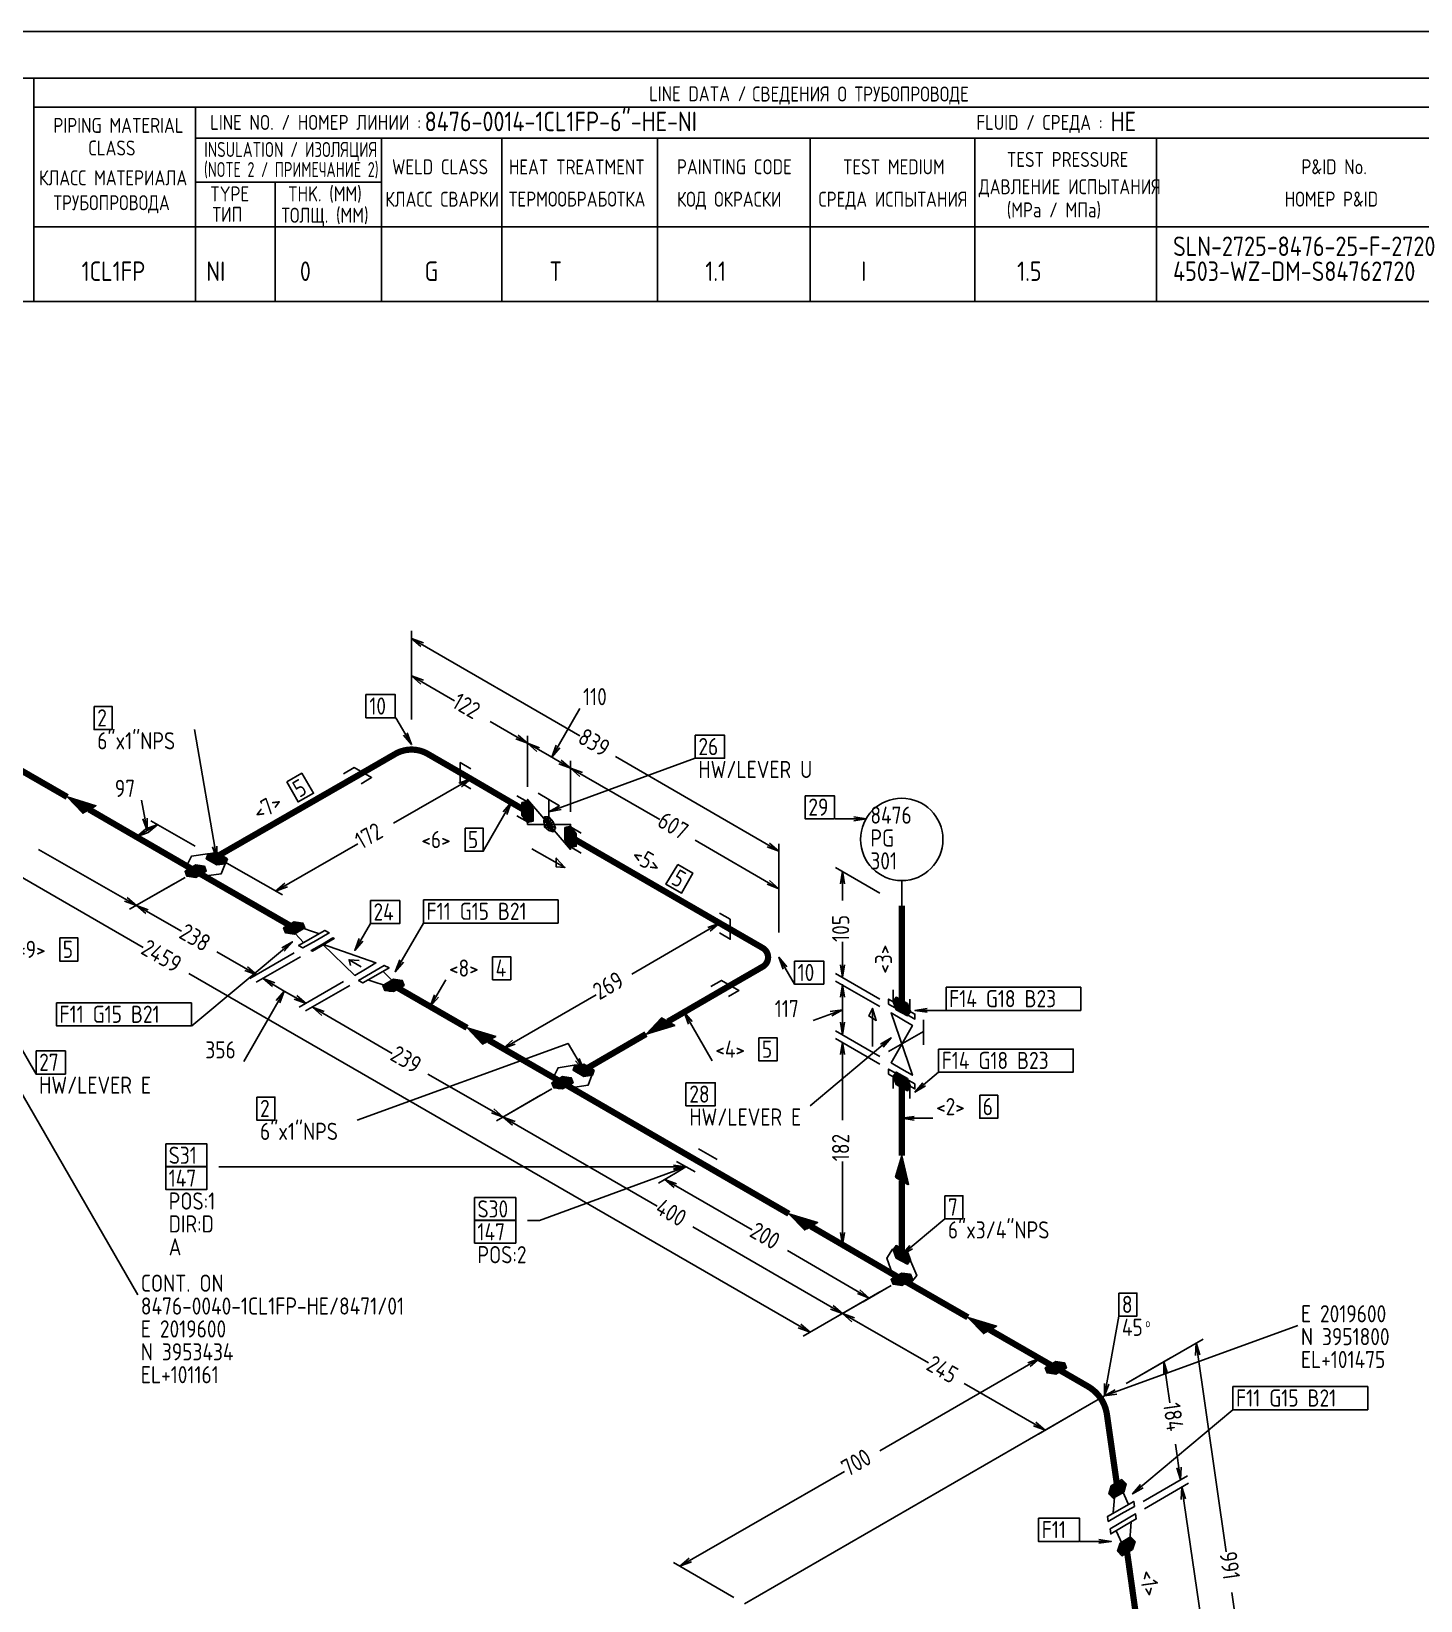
# Model space of a CAD drawing. Extents: x 0 to 594, y 0 to 420.
# Drawn here: x 161.9 to 384.7, y 168.5 to 420 of the extents above; entities that cross this region are included whole.
import ezdxf

# ---------------------------------------------------------------- set-up
doc = ezdxf.new("R2010")
doc.units = 0
doc.header["$MEASUREMENT"] = 0
doc.linetypes.add('BORDER_2012_SLN$0$8001.Solid', pattern=[0])
doc.layers.add('BORDER_2012_SLN$0$2', color=7, linetype='Continuous')
doc.layers.add('GT_1', color=7, linetype='Continuous')
for name, color, linetype, lineweight in [('BORDER_2012_SLN$0$BG_Level_1', 7, 'BORDER_2012_SLN$0$8001.Solid', 25), ('BORDER_2012_SLN$0$Level_1', 7, 'BORDER_2012_SLN$0$8001.Solid', 25), ('BORDER_2012_SLN$0$Level_18', 7, 'BORDER_2012_SLN$0$8001.Solid', 25)]:
    doc.layers.add(name, color=color, linetype=linetype, lineweight=lineweight)
doc.styles.add('BORDER_2012_SLN$0$GOST type A', font='GOST type A')
doc.styles.add('HTX1', font='')
doc.styles.get('HTX1').set_extended_font_data('GOST type A')

# ---------------------------------------------------------------- blocks, each defined once
blk = doc.blocks.new('BORDER_2012_SLN')
at = {"layer": 'BORDER_2012_SLN$0$2'}
blk.add_line((162.42, 407.85), (588.6, 407.85), dxfattribs=at)
at = {"layer": 'BORDER_2012_SLN$0$Level_1', "color": 7, "lineweight": -3}
for p, q in [((588.6, 412.5), (25.4, 412.5)), ((162.37, 412.47), (162.37, 376.76)), ((188.27, 407.78), (188.29, 376.7)), ((402.75, 402.9), (188.39, 402.9)), ((188.3, 395.82), (217.94, 395.83)), ((201.04, 395.76), (201.02, 376.7)), ((402.9, 388.7), (162.37, 388.68)), ((402.9, 376.7), (25.4, 376.7))]:
    blk.add_line(p, q, dxfattribs=at)
at = {"layer": 'BORDER_2012_SLN$0$Level_18', "color": 7, "lineweight": -3}
for p, q in [((218.07, 402.9), (218.07, 376.7)), ((237.39, 402.9), (237.39, 376.77)), ((262.35, 402.9), (262.35, 376.7)), ((286.82, 402.9), (286.82, 376.7)), ((313.2, 402.9), (313.2, 376.7)), ((342.34, 402.9), (342.34, 376.78))]:
    blk.add_line(p, q, dxfattribs=at)
at = {"layer": 'BORDER_2012_SLN$0$Level_18', "color": 7, "lineweight": -3, "flags": 128}
blk.add_lwpolyline([(0, 0), (0, 420), (594, 420), (594, 0)], close=True, dxfattribs=at)
at = {"layer": 'BORDER_2012_SLN$0$BG_Level_1', "color": 7, "style": 'BORDER_2012_SLN$0$GOST type A'}
for s, p in [('LINE DATA /', (261, 408.8)), ('СВЕДЕНИЯ О ТРУБОПРОВОДЕ', (277.54, 408.76)), ('PIPING MATERIAL', (165.49, 403.73)), ('LINE NO. / НОМЕР ЛИНИИ :', (190.62, 404.21)), ('FLUID / СРЕДА :', (313.48, 404.21)), ('CLASS', (171.06, 400.11)), ('TEST PRESSURE', (318.35, 398.27)), ('КЛАСС МАТЕРИАЛА', (163.18, 395.33)), ('WELD CLASS', (219.77, 397.09)), ('HEAT TREATMENT', (238.52, 397.07)), ('PAINTING CODE', (265.46, 397.1)), ('TEST MEDIUM', (292.08, 397.09)), ('P&ID No.', (365.59, 397.1)), ('TYPE', (190.62, 392.76)), ('THK. (MM)', (203.11, 392.76)), ('ДАВЛЕНИЕ ИСПЫТАНИЯ', (313.85, 393.9)), ('ТРУБОПРОВОДА', (165.49, 391.34)), ('КЛАСС СВАРКИ', (218.7, 391.9)), ('ТЕРМООБРАБОТКА', (238.5, 391.92)), ('КОД ОКРАСКИ', (265.46, 391.9)), ('СРЕДА ИСПЫТАНИЯ', (288.16, 391.9)), ('(MPa / МПа)', (318.33, 390.19)), ('НОМЕР P&ID', (362.89, 391.92)), ('ТИП', (190.99, 389.47)), ('ТОЛЩ. (MM)', (202.04, 389.33))]:
    blk.add_text(s, height=2.4, dxfattribs=at).set_placement(p)
for s, width, p in [('INSULATION / ИЗОЛЯЦИЯ', 0.9, (189.67, 399.87)), ('(NOTE 2 / ПРИМЕЧАНИЕ 2)', 0.85, (189.63, 396.66))]:
    blk.add_text(s, height=2.4, dxfattribs=dict(at, width=width)).set_placement(p)

msp = doc.modelspace()

# ---------------------------------------------------------------- linework, layer by layer
at = {"layer": 'GT_1', "flags": 128}
for points in [[(0, 0), (594, 0), (594, 420), (0, 420), (0, 0)], [(79.5, 331.2), (179.9, 273.2)], [(222.9, 309.7), (222.9, 323.9)], [(224.8, 322), (222.9, 322.7), (224.4, 321.4)], [(222.9, 322.7), (249.9, 307.1)], [(222.9, 309.7), (222.9, 317.9)], [(224.8, 316), (222.9, 316.7), (224.4, 315.4)], [(222.9, 316.7), (229.8, 312.7)], [(215.6, 313.7), (220.3, 313.7), (220.3, 310), (215.6, 310), (215.6, 313.7)], [(172, 311.8), (174.9, 311.8), (174.9, 308.1), (172, 308.1), (172, 311.8)], [(222.9, 305.7), (220.4, 310)], [(241.5, 305.9), (235.5, 309.4)], [(245.4, 303.7), (249.9, 311.5)], [(191.7, 287.4), (188.1, 308.1)], [(221.6, 307.2), (222.9, 305.7), (222.2, 307.6)], [(239.6, 306.6), (241.5, 305.9), (240, 307.2)], [(241.5, 298.9), (241.5, 307.1)], [(241.5, 298.9), (241.5, 307.1)], [(268.4, 307.2), (273.1, 307.2), (273.1, 303.5), (268.4, 303.5), (268.4, 307.2)], [(243.4, 305.2), (241.5, 305.9), (243, 304.6)], [(241.5, 305.9), (245, 303.9)], [(246.1, 305.6), (245.4, 303.7), (246.7, 305.2)], [(212, 301), (213.7, 302), (216.5, 300.4), (214.8, 299.4)], [(226.4, 303.7), (233.5, 299.6)], [(232.4, 298.6), (230.7, 299.6), (230.7, 302.8), (232.4, 301.8)], [(244.9, 294.9), (268.4, 303.5)], [(248.4, 301.9), (245, 303.9)], [(246.5, 302.6), (248.4, 301.9), (246.9, 303.2)], [(248.4, 294.9), (248.4, 303.1)], [(248.4, 294.9), (248.4, 303.1)], [(250.3, 301.2), (248.4, 301.9), (249.9, 300.6)], [(248.4, 301.9), (262.7, 293.7)], [(281.8, 288.6), (255.6, 303.8)], [(202.9, 299.7), (205.3, 301.1), (207.2, 297.9), (204.7, 296.5), (202.9, 299.7)], [(232.4, 300.2), (220, 293.1)], [(230.9, 298.9), (232.4, 300.2), (230.5, 299.5)], [(171.2, 295.3), (172.3, 295.9), (167.7, 297.3), (170.2, 294.7), (172.2, 295.9), (168.1, 297.1), (170.3, 294.8), (172, 295.8), (168.4, 296.9), (170.4, 294.9), (171.9, 295.7), (168.8, 296.7), (170.6, 294.9), (171.8, 295.6), (169.1, 296.5), (170.7, 295), (171.6, 295.5), (169.4, 296.3), (170.9, 295.1), (171.5, 295.5), (169.7, 296.2), (171, 295.2), (171.3, 295.4), (170.1, 296), (171.1, 295.3), (171.2, 295.3), (167.7, 297.3)], [(180.5, 291.9), (179.6, 296.8)], [(239.8, 294.3), (241.5, 293.3), (241.5, 296.5), (239.8, 297.5)], [(248.4, 290.9), (248.4, 288.9), (241.5, 296.9), (241.5, 292.9), (248.4, 292.9), (248.4, 290.9)], [(246.6, 295.9), (243.2, 297.9)], [(244.9, 292.9), (244.9, 296.9)], [(286, 297.5), (290.7, 297.5), (290.7, 293.8), (286, 293.8), (286, 297.5)], [(238.9, 296.4), (234.4, 288.6)], [(238.2, 294.5), (238.9, 296.4), (237.6, 294.9)], [(240.6, 294.4), (241.5, 293.2), (242.4, 293.4), (242.4, 295.4), (241.5, 296.6), (240.6, 296.4), (240.6, 294.4)], [(240.6, 296.4), (241.65, 296.4)], [(240.6, 296.2), (241.8, 296.2)], [(240.6, 296), (241.95, 296)], [(240.6, 295.8), (242.1, 295.8)], [(240.6, 295.6), (242.25, 295.6)], [(240.6, 295.4), (242.4, 295.4)], [(240.6, 295.2), (242.4, 295.2)], [(240.6, 295), (242.4, 295)], [(240.6, 294.8), (242.4, 294.8)], [(240.6, 294.6), (242.4, 294.6)], [(240.6, 294.4), (242.4, 294.4)], [(246.6, 295.9), (244.9, 294.9), (246.9, 295.3)], [(180.3, 292.2), (178.8, 290.9), (180.7, 291.6)], [(178.8, 290.9), (180.5, 291.9)], [(179.8, 293.8), (180.5, 291.9), (180.5, 293.9)], [(180.7, 291.6), (182.2, 292.9), (180.3, 292.2)], [(182.2, 292.9), (180.5, 291.9)], [(188.2, 289.4), (181.1, 293.5)], [(231.5, 292.3), (234.4, 292.3), (234.4, 288.6), (231.5, 288.6), (231.5, 292.3)], [(240.75, 294.2), (242.4, 294.2)], [(240.9, 294), (242.4, 294)], [(241.05, 293.8), (242.4, 293.8)], [(241.2, 293.6), (242.4, 293.6)], [(241.35, 293.4), (242.4, 293.4)], [(244.9, 291.9), (244.2, 292.5), (244.1, 293.4), (244.2, 294.1), (244.9, 294.1), (245.6, 293.3), (246, 292.3), (245.6, 291.7), (244.9, 291.9), (244.9, 294.1)], [(244.1, 293.4), (246, 292.3)], [(244.2, 294.1), (245.6, 291.7)], [(244.2, 292.5), (245.6, 293.3)], [(244.6, 294.1), (245.3, 291.9)], [(244.6, 292.3), (245.3, 293.7)], [(247.5, 290.4), (248.4, 289.2), (249.3, 289.4), (249.3, 291.4), (248.4, 292.6), (247.5, 292.4), (247.5, 290.4)], [(247.5, 292.4), (248.55, 292.4)], [(247.5, 292.2), (248.7, 292.2)], [(247.5, 292), (248.85, 292)], [(247.5, 291.8), (249, 291.8)], [(250.1, 288.3), (248.4, 289.3), (248.4, 292.5), (250.1, 291.5)], [(295.8, 293.8), (290.8, 293.8)], [(293.8, 293.5), (295.8, 293.8), (293.8, 294.1)], [(184.8, 287.4), (177.7, 291.5)], [(191, 289.3), (191.7, 287.4), (191.7, 289.4)], [(201.1, 282.2), (214.3, 289.8)], [(247.5, 291.6), (249.15, 291.6)], [(247.5, 291.4), (249.3, 291.4)], [(247.5, 291.2), (249.3, 291.2)], [(247.5, 291), (249.3, 291)], [(247.5, 290.8), (249.3, 290.8)], [(247.5, 290.6), (249.3, 290.6)], [(247.5, 290.4), (249.3, 290.4)], [(247.65, 290.2), (249.3, 290.2)], [(247.8, 290), (249.3, 290)], [(247.95, 289.8), (249.3, 289.8)], [(248.1, 289.6), (249.3, 289.6)], [(248.25, 289.4), (249.3, 289.4)], [(281.8, 282.6), (268.4, 290.4)], [(279.9, 289.3), (281.8, 288.6), (280.3, 289.9)], [(281.8, 275.6), (281.8, 289.8)], [(178.8, 279.9), (163.1, 288.9)], [(188.3, 285.4), (189.6, 284.6), (192.4, 285), (193, 286.6), (190.2, 288.2), (187.6, 287.8), (186.8, 286.2), (188.3, 285.4)], [(193.4, 287.4), (193.1, 286.6), (191.7, 286.4), (190, 287.4), (190.3, 288.2), (191.7, 288.4), (193.4, 287.4)], [(190, 287.4), (193.4, 287.4)], [(190.075, 287.6), (193.06, 287.6)], [(190.15, 287.8), (192.72, 287.8)], [(190.225, 288), (192.38, 288)], [(190.3, 288.2), (192.04, 288.2)], [(190.34, 287.2), (193.325, 287.2)], [(190.68, 287), (193.25, 287)], [(191.02, 286.8), (193.175, 286.8)], [(242.2, 289), (247.5, 286), (246.1, 287.5), (246.1, 286.1), (247.5, 286), (242.2, 289)], [(186.6, 284.4), (177.7, 279.3)], [(188.3, 286.4), (189.7, 286.2), (190, 285.4), (188.3, 284.4), (186.9, 284.6), (186.6, 285.4), (188.3, 286.4)], [(186.6, 285.4), (190, 285.4)], [(186.675, 285.2), (189.66, 285.2)], [(186.75, 285), (189.32, 285)], [(186.825, 284.8), (188.98, 284.8)], [(186.9, 284.6), (188.64, 284.6)], [(186.94, 285.6), (189.925, 285.6)], [(187.28, 285.8), (189.85, 285.8)], [(187.62, 286), (189.775, 286)], [(187.96, 286.2), (189.7, 286.2)], [(191.36, 286.6), (193.1, 286.6)], [(193.3, 286.7), (202.2, 281.6)], [(265.6, 286.5), (268, 285.1), (266.2, 281.9), (263.7, 283.3), (265.6, 286.5)], [(298, 281.9), (290.9, 286)], [(292.3, 283.4), (292, 285.4), (291.7, 283.4)], [(292, 285.4), (292, 280.7)], [(184.8, 283.4), (177.7, 279.3)], [(202.6, 283.5), (201.1, 282.2), (203, 282.9)], [(279.9, 283.3), (281.8, 282.6), (280.3, 283.9)], [(281.8, 275.6), (281.8, 283.8)], [(301.5, 279.9), (301.5, 283.9)], [(176.9, 280.6), (178.8, 279.9), (177.3, 281.2)], [(180.7, 279.2), (178.8, 279.9), (180.3, 278.6)], [(178.8, 279.9), (186, 275.8)], [(216.3, 280.7), (221, 280.7), (221, 277), (216.3, 277), (216.3, 280.7)], [(224.8, 280.8), (246.4, 280.8), (246.4, 277.1), (224.8, 277.1), (224.8, 280.8)], [(204.1, 277.3), (205.5, 277.1), (205.8, 276.3), (204.1, 275.3), (202.7, 275.5), (202.4, 276.3), (204.1, 277.3)], [(203.25, 276.8), (205.613, 276.8)], [(203.59, 277), (205.538, 277)], [(203.93, 277.2), (204.8, 277.2)], [(213.8, 272.7), (216.3, 277)], [(220.3, 269.3), (224.8, 277.1)], [(272.3, 277.1), (258.2, 268.9)], [(270.8, 275.8), (272.3, 277.1), (270.4, 276.4)], [(278.3, 273.6), (271.2, 277.7)], [(272.3, 275.5), (274, 274.5), (274, 277.7), (272.3, 278.7)], [(166.5, 274.7), (169.4, 274.7), (169.4, 271), (166.5, 271), (166.5, 274.7)], [(202.438, 276.2), (205.63, 276.2)], [(202.513, 276), (205.29, 276)], [(202.57, 276.4), (205.763, 276.4)], [(202.588, 275.8), (204.95, 275.8)], [(202.663, 275.6), (204.61, 275.6)], [(202.91, 276.6), (205.688, 276.6)], [(203.4, 275.4), (204.27, 275.4)], [(208, 275.4), (204.5, 276.6), (203.6, 276.1), (205.6, 274)], [(207.6, 274.3), (209.7, 275.5), (209, 275.9), (204.8, 273.5), (205.5, 273.1), (207.6, 274.3)], [(215.5, 269.7), (217.2, 270.7), (208.6, 273.7), (210.3, 274.7), (210.5, 274.6), (207, 272.6), (206.8, 272.7), (208.6, 273.7), (213.8, 268.7), (215.5, 269.7)], [(214.5, 274.6), (213.8, 272.7), (215.1, 274.2)], [(203.8, 274.1), (187.7, 260.6)], [(198.1, 268.8), (191.7, 272.5)], [(204.1, 272.3), (197, 268.2)], [(205.1, 271.7), (198, 267.6)], [(202.5, 272.6), (203.8, 274.1), (202.1, 273.1)], [(235.9, 271.7), (238.8, 271.7), (238.8, 268), (235.9, 268), (235.9, 271.7)], [(292, 268.4), (292, 274.1)], [(152.2, 271.1), (162.7, 252.9)], [(196.2, 269.5), (198.1, 268.8), (196.6, 270.1)], [(214.8, 270.1), (212.9, 271.2)], [(214.5, 271.1), (212.9, 271.2), (213.1, 270.3)], [(217.2, 268.7), (219.3, 269.9), (218.5, 270.3), (214.4, 267.9), (215.1, 267.5), (217.2, 268.7)], [(218.3, 269.4), (220.4, 267.3), (219.5, 266.8), (215.9, 268)], [(221, 271.2), (220.3, 269.3), (221.6, 270.8)], [(283.1, 270.1), (281.8, 271.6), (282.5, 269.7)], [(281.8, 271.6), (284.3, 267.3)], [(284.3, 271), (289, 271), (289, 267.3), (284.3, 267.3), (284.3, 271)], [(291.7, 270.4), (292, 268.4), (292.3, 270.4)], [(150.5, 266.9), (179, 217.5)], [(286.8, 211.5), (187.2, 269)], [(201, 267.5), (199.1, 268.2), (200.6, 266.9)], [(199.1, 268.2), (202.5, 266.2)], [(212, 267.7), (204.9, 263.6)], [(213, 267.1), (205.9, 263)], [(220, 268.1), (221.4, 267.9), (221.7, 267.1), (220, 266.1), (218.6, 266.3), (218.3, 267.1), (220, 268.1)], [(218.338, 267), (221.53, 267)], [(218.413, 266.8), (221.19, 266.8)], [(218.47, 267.2), (221.663, 267.2)], [(218.488, 266.6), (220.85, 266.6)], [(218.81, 267.4), (221.588, 267.4)], [(219.15, 267.6), (221.513, 267.6)], [(219.49, 267.8), (221.438, 267.8)], [(219.83, 268), (220.7, 268)], [(225.9, 263.7), (228.4, 268)], [(273.7, 265.3), (275.4, 266.3), (272.6, 267.9), (270.9, 266.9)], [(298, 264.9), (290.9, 269)], [(298, 263.7), (290.9, 267.8)], [(292.3, 265.2), (292, 267.2), (291.7, 265.2)], [(292, 267.2), (292, 263.2)], [(308.6, 266.8), (330.2, 266.8), (330.2, 263.1), (308.6, 263.1), (308.6, 266.8)], [(166, 264.3), (187.6, 264.3), (187.6, 260.6), (166, 260.6), (166, 264.3)], [(202.5, 266.2), (196, 254.9)], [(201.8, 264.3), (202.5, 266.2), (201.2, 264.7)], [(206, 264.2), (202.5, 266.2)], [(204.1, 264.9), (206, 264.2), (204.5, 265.5)], [(218.563, 266.4), (220.51, 266.4)], [(219.3, 266.2), (220.17, 266.2)], [(226.6, 265.6), (225.9, 263.7), (227.2, 265.2)], [(237.6, 257), (252.5, 265.6)], [(301.5, 262.9), (303.6, 261.7), (303.6, 262.5), (299.4, 264.9), (299.4, 264.1), (301.5, 262.9)], [(300.1, 264.5), (300.1, 266.4)], [(302.4, 264.2), (302.9, 262.9), (302.4, 262.2), (300.6, 263.2), (300.1, 264.5), (300.6, 265.2), (302.4, 264.2)], [(300.138, 264.4), (302.04, 264.4)], [(300.171, 264.6), (301.68, 264.6)], [(300.215, 264.2), (302.4, 264.2)], [(300.314, 264.8), (301.32, 264.8)], [(300.457, 265), (300.96, 265)], [(302.8, 263), (302.8, 264.9)], [(208.9, 262.9), (207, 263.6), (208.5, 262.3)], [(207, 263.6), (219.8, 256.2)], [(260.5, 259.3), (265.1, 260.7), (263, 261.9), (260.5, 259.3), (264.9, 260.7), (263.1, 261.8), (260.8, 259.5), (264.8, 260.8), (263.2, 261.7), (261.1, 259.7), (264.7, 260.9), (263.3, 261.7), (261.5, 259.9), (264.5, 261), (263.5, 261.6), (261.8, 260.1), (264.4, 261.1), (263.6, 261.5), (262.1, 260.3), (264.2, 261.1), (263.8, 261.4), (262.4, 260.4), (264.1, 261.2), (263.9, 261.3), (262.8, 260.6), (264, 261.3)], [(267.9, 261.3), (266.6, 262.8), (267.3, 260.9)], [(266.6, 262.8), (271.1, 255)], [(292, 263.2), (287.3, 261.5)], [(290.3, 262.2), (292, 263.2), (290, 262.9)], [(292, 259.2), (292, 263.2)], [(296.8, 257.3), (296.8, 263.4), (297.4, 261.5), (296.2, 262.2), (296.8, 263.4), (296.8, 257.3)], [(301.5, 253.7), (303.2, 252.7), (299.8, 262.7), (303.2, 260.7), (299.8, 254.7), (301.5, 253.7)], [(300.292, 264), (302.477, 264)], [(300.369, 263.8), (302.554, 263.8)], [(300.446, 263.6), (302.631, 263.6)], [(300.523, 263.4), (302.708, 263.4)], [(300.6, 263.2), (302.785, 263.2)], [(300.96, 263), (302.862, 263)], [(301.32, 262.8), (302.829, 262.8)], [(301.68, 262.6), (302.686, 262.6)], [(302.04, 262.4), (302.543, 262.4)], [(305.6, 263.4), (303.6, 263.1), (305.6, 262.8)], [(303.6, 263.1), (308.6, 263.1)], [(305, 257.6), (305, 261.6)], [(235.3, 258.3), (236.4, 258.9), (231.8, 260.3), (234.3, 257.7), (236.3, 258.9), (232.2, 260.1), (234.4, 257.8), (236.1, 258.8), (232.5, 259.9), (234.5, 257.9), (236, 258.7), (232.9, 259.7), (234.7, 257.9), (235.9, 258.6), (233.2, 259.5), (234.8, 258), (235.7, 258.5), (233.5, 259.3), (235, 258.1), (235.6, 258.5), (233.8, 259.2), (235.1, 258.2), (235.4, 258.4), (234.2, 259), (235.2, 258.3), (235.3, 258.3), (231.8, 260.3)], [(298, 255.7), (290.9, 259.8)], [(291.7, 261.2), (292, 259.2), (292.3, 261.2)], [(299.4, 256.5), (305, 259.7)], [(162.7, 256.6), (167.4, 256.6), (167.4, 252.9), (162.7, 252.9), (162.7, 256.6)], [(250.5, 253.5), (248, 257.8), (214.2, 245.5)], [(243.6, 253.5), (236.5, 257.6)], [(239.1, 258.3), (237.6, 257), (239.5, 257.7)], [(278.6, 258.7), (281.5, 258.7), (281.5, 255), (278.6, 255), (278.6, 258.7)], [(299.8, 258.7), (286.8, 247.8)], [(298, 254.5), (290.9, 258.6)], [(292.3, 256), (292, 258), (291.7, 256)], [(292, 258), (292, 245.5)], [(298.5, 257.2), (299.8, 258.7), (298.1, 257.7)], [(307.4, 256.9), (329, 256.9), (329, 253.2), (307.4, 253.2), (307.4, 256.9)], [(247.1, 251.5), (248.4, 250.7), (251.2, 251.1), (251.8, 252.7), (249, 254.3), (246.4, 253.9), (245.6, 252.3), (247.1, 251.5)], [(252.2, 253.5), (251.9, 252.7), (250.5, 252.5), (248.8, 253.5), (249.1, 254.3), (250.5, 254.5), (252.2, 253.5)], [(249.062, 254.2), (251.01, 254.2)], [(249.2, 255), (250.5, 253.5), (249.8, 255.4)], [(249.8, 254.4), (250.67, 254.4)], [(237.6, 246), (225.5, 252.9)], [(247.1, 252.5), (248.5, 252.3), (248.8, 251.5), (247.1, 250.5), (245.7, 250.7), (245.4, 251.5), (247.1, 252.5)], [(245.57, 251.6), (248.763, 251.6)], [(245.91, 251.8), (248.688, 251.8)], [(246.25, 252), (248.613, 252)], [(246.59, 252.2), (248.538, 252.2)], [(246.93, 252.4), (247.8, 252.4)], [(248.837, 253.6), (252.03, 253.6)], [(248.912, 253.8), (251.69, 253.8)], [(248.97, 253.4), (252.162, 253.4)], [(248.987, 254), (251.35, 254)], [(249.31, 253.2), (252.087, 253.2)], [(249.65, 253), (252.012, 253)], [(249.99, 252.8), (251.937, 252.8)], [(250.33, 252.6), (251.2, 252.6)], [(266.9, 251.5), (271.6, 251.5), (271.6, 247.8), (266.9, 247.8), (266.9, 251.5)], [(301.5, 251.7), (303.6, 250.5), (303.6, 251.3), (299.4, 253.7), (299.4, 252.9), (301.5, 251.7)], [(302.4, 252.2), (302.9, 250.9), (302.4, 250.2), (300.6, 251.2), (300.1, 252.5), (300.6, 253.2), (302.4, 252.2)], [(300.1, 250.6), (300.1, 252.5)], [(300.138, 252.4), (302.04, 252.4)], [(300.171, 252.6), (301.68, 252.6)], [(300.215, 252.2), (302.4, 252.2)], [(300.292, 252), (302.477, 252)], [(300.314, 252.8), (301.32, 252.8)], [(300.369, 251.8), (302.554, 251.8)], [(300.446, 251.6), (302.631, 251.6)], [(300.457, 253), (300.96, 253)], [(303.6, 250), (307.4, 253.2)], [(304.9, 251.5), (303.6, 250), (305.3, 251)], [(198.1, 249.2), (201, 249.2), (201, 245.5), (198.1, 245.5), (198.1, 249.2)], [(245.4, 250.5), (236.5, 245.4)], [(243.6, 249.5), (236.5, 245.4)], [(245.438, 251.4), (248.63, 251.4)], [(245.513, 251.2), (248.29, 251.2)], [(245.588, 251), (247.95, 251)], [(245.663, 250.8), (247.61, 250.8)], [(246.4, 250.6), (247.27, 250.6)], [(300.523, 251.4), (302.708, 251.4)], [(300.6, 251.2), (302.785, 251.2)], [(300.96, 251), (302.862, 251)], [(301.32, 250.8), (302.829, 250.8)], [(301.68, 250.6), (302.686, 250.6)], [(302.04, 250.4), (302.543, 250.4)], [(302.8, 249), (302.8, 251)], [(314, 249.5), (316.9, 249.5), (316.9, 245.8), (314, 245.8), (314, 249.5)], [(235.7, 246.7), (237.6, 246), (236.1, 247.3)], [(239.5, 245.3), (237.6, 246), (239.1, 244.7)], [(237.6, 246), (262.3, 231.7)], [(303.5, 246.1), (301.5, 245.8), (303.5, 245.5)], [(301.5, 245.8), (306.5, 245.8)], [(183.5, 241.7), (190.1, 241.7), (190.1, 238), (183.5, 238), (183.5, 241.7)], [(271.9, 239.2), (268.9, 240.9)], [(271.9, 239.2), (268.9, 240.9)], [(301.5, 235.8), (302.6, 235.2), (301.5, 239.8), (300.5, 236.4), (302.5, 235.2), (301.5, 239.4), (300.6, 236.3), (302.3, 235.3), (301.5, 239), (300.7, 236.2), (302.2, 235.4), (301.5, 238.6), (300.9, 236.2), (302.1, 235.5), (301.5, 238.3), (301, 236.1), (301.9, 235.6), (301.5, 237.9), (301.2, 236), (301.8, 235.6), (301.5, 237.5), (301.3, 235.9), (301.6, 235.7), (301.5, 237.1), (301.4, 235.8), (301.5, 235.8), (301.5, 239.8)], [(183.5, 238.1), (190.1, 238.1), (190.1, 234.4), (183.5, 234.4), (183.5, 238.1)], [(266.9, 238), (193.9, 238), (192, 238)], [(266.9, 238), (243.4, 229.4), (241.5, 229.4)], [(265.2, 237), (262.5, 235.4)], [(264.9, 237.7), (266.9, 238), (264.9, 238.3)], [(265.2, 237), (266.9, 238), (264.9, 237.6)], [(265.4, 238.9), (268.4, 237.2)], [(265.4, 238.9), (268.4, 237.2)], [(292, 225.5), (292, 238.9)], [(265.4, 235.3), (263.5, 236), (265, 234.7)], [(263.5, 236), (277.5, 227.9)], [(233, 233.1), (239.6, 233.1), (239.6, 229.4), (233, 229.4), (233, 233.1)], [(308.4, 233.4), (311.3, 233.4), (311.3, 229.7), (308.4, 229.7), (308.4, 233.4)], [(233, 229.5), (239.6, 229.5), (239.6, 225.8), (233, 225.8), (233, 229.5)], [(286.9, 228.5), (288, 229.1), (283.4, 230.5), (285.9, 227.9), (287.9, 229.1), (283.8, 230.3), (286, 228), (287.7, 229), (284.1, 230.1), (286.1, 228.1), (287.6, 228.9), (284.5, 229.9), (286.3, 228.1), (287.5, 228.8), (284.8, 229.7), (286.4, 228.2), (287.3, 228.7), (285.1, 229.5), (286.6, 228.3), (287.2, 228.7), (285.4, 229.4), (286.7, 228.4), (287, 228.6), (285.8, 229.2), (286.8, 228.5), (286.9, 228.5), (283.4, 230.5)], [(301.5, 223.9), (308.4, 229.7)], [(292, 214.5), (268, 228.4)], [(291.7, 227.5), (292, 225.5), (292.3, 227.5)], [(296.3, 217), (283.2, 224.6)], [(298, 222), (290.9, 226.1)], [(301.5, 220), (302.8, 219.2), (303.9, 220.6), (302.8, 223.2), (300, 224.8), (299.1, 223.4), (300, 220.8), (301.5, 220)], [(302.4, 224.4), (302.9, 223.1), (302.4, 222.4), (300.6, 223.4), (300.1, 224.7), (300.6, 225.4), (302.4, 224.4)], [(300.138, 224.6), (302.04, 224.6)], [(300.171, 224.8), (301.68, 224.8)], [(300.215, 224.4), (302.4, 224.4)], [(300.292, 224.2), (302.477, 224.2)], [(300.314, 225), (301.32, 225)], [(300.369, 224), (302.554, 224)], [(300.457, 225.2), (300.96, 225.2)], [(302.8, 225.4), (301.5, 223.9), (303.2, 224.9)], [(300.446, 223.8), (302.631, 223.8)], [(300.523, 223.6), (302.708, 223.6)], [(300.6, 223.4), (302.785, 223.4)], [(300.96, 223.2), (302.862, 223.2)], [(301.32, 223), (302.829, 223)], [(301.68, 222.8), (302.686, 222.8)], [(302.04, 222.6), (302.543, 222.6)], [(299.8, 219), (290.9, 213.9)], [(299.8, 219), (295.3, 216.4)], [(301.5, 221), (302.9, 220.8), (303.2, 220), (301.5, 219), (300.1, 219.2), (299.8, 220), (301.5, 221)], [(299.8, 220), (303.2, 220)], [(299.875, 219.8), (302.86, 219.8)], [(299.95, 219.6), (302.52, 219.6)], [(300.025, 219.4), (302.18, 219.4)], [(300.1, 219.2), (301.84, 219.2)], [(300.14, 220.2), (303.125, 220.2)], [(300.48, 220.4), (303.05, 220.4)], [(300.82, 220.6), (302.975, 220.6)], [(301.16, 220.8), (302.9, 220.8)], [(298, 218), (285.7, 210.9)], [(298, 218), (290.9, 213.9)], [(294.4, 217.7), (296.3, 217), (294.8, 218.3)], [(336.3, 217.8), (339.2, 217.8), (339.2, 214.1), (336.3, 214.1), (336.3, 217.8)], [(290.1, 215.2), (292, 214.5), (290.5, 215.8)], [(293.9, 213.8), (292, 214.5), (293.5, 213.2)], [(292, 214.5), (305.8, 206.6)], [(315.6, 211.9), (316.7, 212.5), (312.1, 213.9), (314.6, 211.3), (316.6, 212.5), (312.5, 213.7), (314.7, 211.4), (316.4, 212.4), (312.8, 213.5), (314.8, 211.5), (316.3, 212.3), (313.2, 213.3), (315, 211.5), (316.2, 212.2), (313.5, 213.1), (315.1, 211.6), (316, 212.1), (313.8, 212.9), (315.3, 211.7), (315.9, 212.1), (314.1, 212.8), (315.4, 211.8), (315.7, 212), (314.5, 212.6), (315.5, 211.9), (315.6, 211.9), (312.1, 213.9)], [(334, 201.3), (336.3, 214.1)], [(284.9, 212.2), (286.8, 211.5), (285.3, 212.8)], [(334, 201.3), (365, 212.6)], [(337.5, 203.3), (349.8, 210.4)], [(349.3, 207.9), (348.7, 209.8), (348.6, 207.8)], [(348.7, 209.8), (353.5, 176.3)], [(323.6, 207.3), (298, 192.5)], [(322.1, 206), (323.6, 207.3), (321.7, 206.6)], [(332.3, 202.3), (322.6, 207.9)], [(326.2, 206.8), (327.6, 206.6), (327.9, 205.8), (326.2, 204.8), (324.8, 205), (324.5, 205.8), (326.2, 206.8)], [(325.52, 206.4), (327.675, 206.4)], [(325.86, 206.6), (327.6, 206.6)], [(337.5, 203.3), (344.6, 207.4)], [(344.1, 204.9), (343.5, 206.8), (343.5, 204.8)], [(343.5, 206.8), (344.5, 200.2)], [(324.5, 205.8), (327.9, 205.8)], [(324.575, 205.6), (327.56, 205.6)], [(324.65, 205.4), (327.22, 205.4)], [(324.725, 205.2), (326.88, 205.2)], [(324.8, 205), (326.54, 205)], [(324.84, 206), (327.825, 206)], [(325.18, 206.2), (327.75, 206.2)], [(276.3, 168), (334, 201.3)], [(324.5, 195.8), (311.5, 203.3)], [(334, 203.3), (334, 201.3), (334.7, 203.2)], [(335.7, 202.3), (334, 201.3), (336, 201.6)], [(354.6, 202.8), (376.2, 202.8), (376.2, 199.1), (354.6, 199.1), (354.6, 202.8)], [(330.5, 199.3), (323.4, 195.2)], [(338.5, 185.6), (354.6, 199.1)], [(322.6, 196.5), (324.5, 195.8), (323, 197.1)], [(346.2, 187.9), (345.4, 193.6)], [(265.9, 174), (292.3, 189.2)], [(345.6, 189.8), (346.2, 187.9), (346.3, 189.9)], [(335.1, 186.9), (334.7, 185.6), (335.4, 184.9), (337.1, 185.9), (337.5, 187.2), (336.8, 187.9), (335.1, 186.9)], [(334.885, 186.2), (337.192, 186.2)], [(334.946, 186.4), (337.254, 186.4)], [(335.008, 186.6), (337.315, 186.6)], [(335.069, 186.8), (337.377, 186.8)], [(335.27, 187), (337.438, 187)], [(335.4, 182.6), (335.7, 186.2), (336.6, 186.7), (337.8, 184)], [(335.61, 187.2), (337.5, 187.2)], [(335.95, 187.4), (337.3, 187.4)], [(336.29, 187.6), (337.1, 187.6)], [(339.8, 187.1), (338.5, 185.6), (340.2, 186.6)], [(340.2, 184.4), (347.3, 188.5)], [(340.4, 183.2), (347.5, 187.3)], [(347, 184.8), (346.4, 186.7), (346.3, 184.7)], [(346.4, 186.7), (349.8, 163.3)], [(336.7, 182.4), (334.6, 181.2), (334.5, 182), (338.7, 184.4), (338.8, 183.6), (336.7, 182.4)], [(334.7, 185.6), (336.59, 185.6)], [(334.762, 185.8), (336.93, 185.8)], [(334.823, 186), (337.131, 186)], [(334.9, 185.4), (336.25, 185.4)], [(335.1, 185.2), (335.91, 185.2)], [(323.4, 181.7), (330, 181.7), (330, 178), (323.4, 178), (323.4, 181.7)], [(337, 180.4), (335, 179.2), (334.9, 180), (339, 182.4), (339.1, 181.6), (337, 180.4)], [(335.9, 179.7), (337.1, 177), (338, 177.5), (338.3, 181.1)], [(336.5, 177.7), (336.1, 176.4), (336.8, 175.7), (338.5, 176.7), (338.9, 178), (338.2, 178.7), (336.5, 177.7)], [(335.1, 178), (330.1, 178)], [(333.1, 177.7), (335.1, 178), (333.1, 178.3)], [(336.1, 176.4), (337.99, 176.4)], [(336.162, 176.6), (338.33, 176.6)], [(336.223, 176.8), (338.531, 176.8)], [(336.285, 177), (338.592, 177)], [(336.3, 176.2), (337.65, 176.2)], [(336.346, 177.2), (338.654, 177.2)], [(336.408, 177.4), (338.715, 177.4)], [(336.469, 177.6), (338.777, 177.6)], [(336.67, 177.8), (338.838, 177.8)], [(337.01, 178), (338.9, 178)], [(337.35, 178.2), (338.7, 178.2)], [(337.69, 178.4), (338.5, 178.4)], [(274.6, 169), (264.9, 174.6)], [(267.4, 175.3), (265.9, 174), (267.8, 174.7)], [(336.5, 176), (337.31, 176)], [(359.1, 137.2), (354.4, 169.8)]]:
    msp.add_lwpolyline(points, dxfattribs=at)
at = {"layer": 'GT_1', "const_width": 1, "flags": 128}
for points in [[(167.7, 297.3), (150.5, 307.2)], [(220.3, 304.2), (215.1, 301.2)], [(230.7, 301.2), (225.5, 304.2)], [(215.1, 301.2), (191.6, 287.7)], [(241.5, 294.9), (230.7, 301.2)], [(188.3, 285.4), (171.2, 295.3)], [(274, 276.1), (248.4, 290.9)], [(204.1, 276.3), (188.3, 285.4)], [(301.5, 263.7), (301.5, 279.9)], [(279.2, 273.1), (274, 276.1)], [(274, 267.1), (279.2, 270.1)], [(231.8, 260.3), (220, 267.1)], [(264, 261.3), (274, 267.1)], [(250.5, 253.5), (260.5, 259.3)], [(247.1, 251.5), (235.3, 258.3)], [(268.7, 239), (247.1, 251.5)], [(301.5, 239.8), (301.5, 251.7)], [(283.4, 230.5), (268.7, 239)], [(301.5, 223.9), (301.5, 235.8)], [(301.5, 220), (286.9, 228.5)], [(312.1, 213.9), (301.5, 220)], [(326.2, 205.8), (315.6, 211.9)], [(331.4, 202.8), (326.2, 205.8)], [(336.1, 186.4), (334.4, 198.3)], [(340, 159.4), (337.5, 177.2)]]:
    msp.add_lwpolyline(points, dxfattribs=at)
for points in [[(225.5, 304.2, 0.267941), (220.3, 304.2)], [(279.2, 270.1, 0.57736), (279.2, 273.1)], [(334.4, 198.3, 0.228027), (331.4, 202.8)]]:
    msp.add_lwpolyline(points, format="xyb", dxfattribs=at)
at = {"layer": 'GT_1', "flags": 128}
msp.add_lwpolyline([(301.5, 283.9, 1), (301.5, 297.1, 1), (301.5, 283.9)], format="xyb", dxfattribs=at)

# ---------------------------------------------------------------- block references
at = {"linetype": 'Continuous'}
msp.add_blockref('BORDER_2012_SLN', (0, 0), dxfattribs=at)

# ---------------------------------------------------------------- texts
at = {"layer": 'GT_1', "style": 'HTX1', "width": 1.02}
for s, height, p in [('8476-0014-1CL1FP-6"-HE-NI', 3.125, (225, 404)), ('HE', 3.125, (335, 404)), ('SLN-2725-8476-25-F-2720', 3.125, (345, 384)), ('1CL1FP', 3.125, (170, 380)), ('NI', 3.125, (190, 380)), ('0', 3.125, (205, 380)), ('G', 3.125, (225, 380)), ('T', 3.125, (245, 380)), ('1.1', 3.125, (270, 380)), ('I', 3.125, (295, 380)), ('1.5', 3.125, (320, 380)), ('4503-WZ-DM-S84762720', 3.125, (345, 380)), ('110', 2.75, (250.4, 312)), ('10', 2.75, (216.129, 310.5)), ('2', 2.75, (172.514, 308.6)), ('6"x1"NPS', 2.75, (172.514, 304.933)), ('26', 2.75, (268.9, 304)), ('HW/LEVER U', 2.75, (268.9, 300.333)), ('97', 2.75, (175.329, 297.3)), ('29', 2.75, (286.529, 294.3)), ('8476', 2.75, (296.471, 293.014)), ('<6>', 2.75, (224.471, 289.1)), ('5', 2.75, (231.951, 289.1)), ('PG', 2.75, (296.471, 289.348)), ('301', 2.75, (296.471, 285.681)), ('24', 2.75, (216.8, 277.5)), ('F11 G15 B21', 2.75, (225.3, 277.6)), ('<9>', 2.75, (159.5, 271.5)), ('5', 2.75, (166.98, 271.5)), ('<8>', 2.75, (228.9, 268.5)), ('4', 2.75, (236.38, 268.5)), ('10', 2.75, (284.8, 267.8)), ('117', 2.75, (281.143, 262)), ('F14 G18 B23', 2.75, (309.1, 263.6)), ('F11 G15 B21', 2.75, (166.457, 261.1)), ('356', 2.75, (189.843, 255.4)), ('<4>', 2.75, (271.6, 255.5)), ('5', 2.75, (279.08, 255.5)), ('27', 2.75, (163.2, 253.4)), ('F14 G18 B23', 2.75, (307.9, 253.7)), ('HW/LEVER E', 2.75, (163.2, 249.733)), ('28', 2.75, (267.443, 248.3)), ('<2>', 2.75, (307, 246.3)), ('6', 2.75, (314.48, 246.3)), ('2', 2.75, (198.614, 246)), ('HW/LEVER E', 2.75, (267.443, 244.633)), ('6"x1"NPS', 2.75, (198.614, 242.333)), ('S31', 2.75, (183.971, 238.5)), ('147', 2.75, (183.971, 234.833)), ('POS:1', 2.75, (183.971, 231.167)), ('S30', 2.75, (233.471, 229.9)), ('7', 2.75, (308.9, 230.2)), ('DIR:D', 2.75, (183.971, 227.5)), ('147', 2.75, (233.471, 226.233)), ('6"x3/4"NPS', 2.75, (308.9, 226.533)), ('A', 2.75, (183.971, 223.833)), ('POS:2', 2.75, (233.471, 222.567)), ('CONT. ON', 2.75, (179.5, 218)), ('8476-0040-1CL1FP-HE/8471/01', 2.75, (179.5, 214.333)), ('8', 2.75, (336.8, 214.6)), ('E 2019600', 2.75, (365.5, 213.1)), ('E 2019600', 2.75, (179.5, 210.667)), ('45', 2.75, (336.8, 210.933)), ('o', 1.375, (340.54, 212.308)), ('N 3951800', 2.75, (365.5, 209.433)), ('N 3953434', 2.75, (179.5, 207)), ('EL+101475', 2.75, (365.5, 205.767)), ('EL+101161', 2.75, (179.5, 203.333)), ('F11 G15 B21', 2.75, (355.1, 199.6)), ('F11', 2.75, (323.943, 178.5))]:
    msp.add_text(s, height=height, dxfattribs=at).set_placement(p)
for s, rotation, p in [('122', 330, (229.2, 311.762)), ('839', 330, (249.35, 306.112)), ('5', 30, (204.92, 297.125)), ('<7>', 30, (198.442, 293.385)), ('607', 330, (262.1, 292.712)), ('172', 30, (214.877, 288.833)), ('<5>', 330, (257.892, 287.199)), ('5', 330, (264.37, 283.459)), ('238', 330, (185.424, 274.812)), ('105', 90, (293.074, 274.071)), ('2459', 330, (179.311, 272.283)), ('<3>', 90, (299.95, 268.971)), ('269', 30, (253.024, 264.683)), ('239', 330, (219.274, 255.262)), ('182', 90, (293.074, 238.921)), ('400', 330, (261.774, 230.712)), ('200', 330, (276.904, 226.962)), ('245', 330, (305.224, 205.612)), ('184', 278, (343.393, 199.998)), ('700', 30, (292.858, 188.283)), ('991', 278, (352.439, 176.148)), ('<1>', 278, (339.579, 173.184))]:
    msp.add_text(s, height=2.75, rotation=rotation, dxfattribs=at).set_placement(p)

doc.saveas('drawing.dxf')
